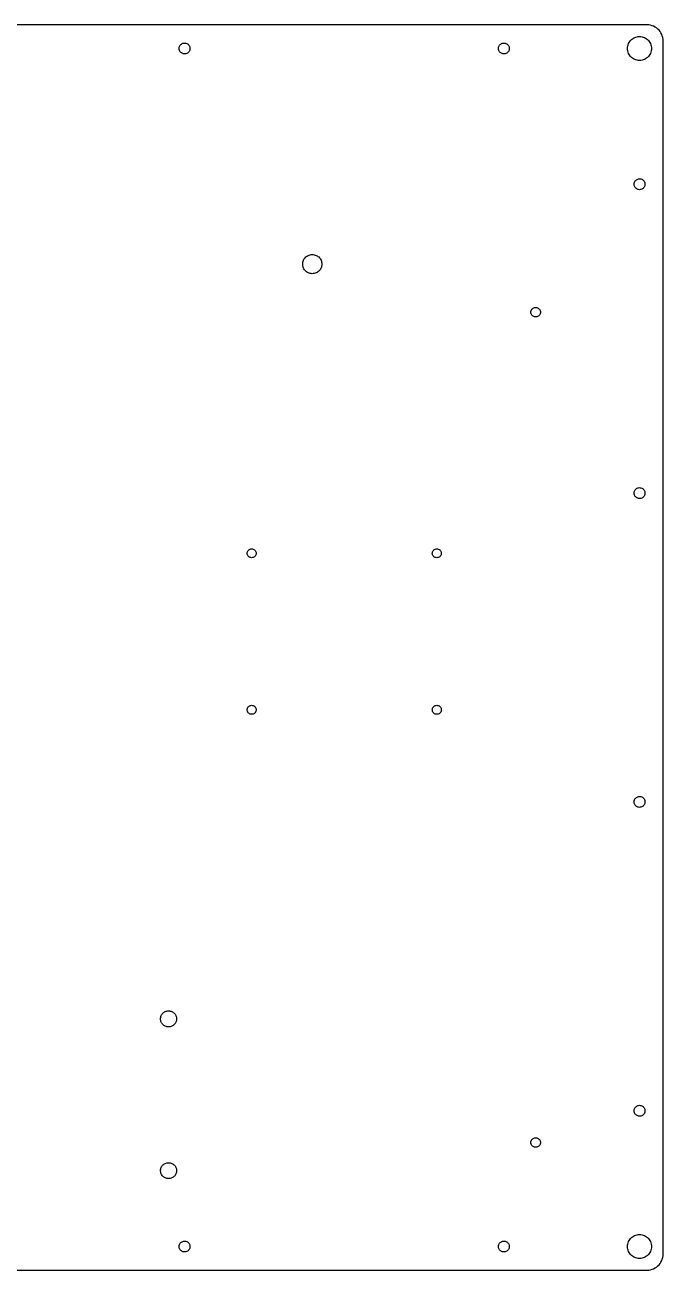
# Model space of a CAD drawing. Header units: metres. Extents: x -200 to 200, y -195 to 195.
# Drawn here: x 0 to 199.9, y -194.9 to 194.9 of the extents above; entities that cross this region are included whole.
import ezdxf

# ---------------------------------------------------------------- set-up
doc = ezdxf.new("R2010")
doc.units = ezdxf.units.M

msp = doc.modelspace()

# ---------------------------------------------------------------- linework, layer by layer
for p, q in [((194.875, 194.875), (-194.875, 194.875)), ((195.398, 194.848), (194.875, 194.875)), ((190.975, 190.926), (191.341, 191.066)), ((191.341, 191.066), (191.72, 191.168)), ((191.72, 191.168), (192.108, 191.229)), ((192.108, 191.229), (192.5, 191.25)), ((192.5, 191.25), (192.892, 191.229)), ((192.892, 191.229), (193.28, 191.168)), ((193.28, 191.168), (193.659, 191.066)), ((193.659, 191.066), (194.025, 190.926)), ((195.915, 194.766), (195.398, 194.848)), ((196.42, 194.63), (195.915, 194.766)), ((196.909, 194.443), (196.42, 194.63)), ((197.375, 194.205), (196.909, 194.443)), ((197.814, 193.92), (197.375, 194.205)), ((198.221, 193.591), (197.814, 193.92)), ((198.591, 193.221), (198.221, 193.591)), ((198.92, 192.814), (198.591, 193.221)), ((199.205, 192.375), (198.92, 192.814)), ((199.443, 191.909), (199.205, 192.375)), ((199.63, 191.42), (199.443, 191.909)), ((199.766, 190.915), (199.63, 191.42)), ((48.3045, 187.624), (48.3407, 187.87)), ((48.3045, 187.376), (48.3045, 187.624)), ((48.3407, 187.13), (48.3045, 187.376)), ((48.3407, 187.87), (48.4122, 188.107)), ((48.4122, 186.893), (48.3407, 187.13)), ((48.4122, 188.107), (48.5175, 188.332)), ((48.5175, 188.332), (48.6544, 188.539)), ((48.6544, 188.539), (48.8201, 188.724)), ((48.8201, 188.724), (49.0108, 188.883)), ((49.0108, 188.883), (49.2227, 189.012)), ((49.2227, 189.012), (49.4511, 189.109)), ((49.4511, 189.109), (49.6912, 189.172)), ((49.6912, 189.172), (49.9379, 189.199)), ((49.9379, 189.199), (50.1859, 189.19)), ((50.1859, 189.19), (50.43, 189.145)), ((50.43, 189.145), (50.6649, 189.065)), ((50.6649, 189.065), (50.8856, 188.951)), ((50.8856, 188.951), (51.0874, 188.807)), ((51.0874, 188.807), (51.2661, 188.634)), ((51.2661, 188.634), (51.4178, 188.438)), ((51.4178, 188.438), (51.5393, 188.222)), ((51.5393, 188.222), (51.6279, 187.99)), ((51.6279, 187.99), (51.6819, 187.748)), ((51.6819, 187.252), (51.6279, 187.01)), ((51.6819, 187.748), (51.7, 187.5)), ((51.7, 187.5), (51.6819, 187.252)), ((148.305, 187.624), (148.341, 187.87)), ((148.305, 187.376), (148.305, 187.624)), ((148.341, 187.13), (148.305, 187.376)), ((148.341, 187.87), (148.412, 188.107)), ((148.412, 186.893), (148.341, 187.13)), ((148.412, 188.107), (148.518, 188.332)), ((148.518, 188.332), (148.654, 188.539)), ((148.654, 188.539), (148.82, 188.724)), ((148.82, 188.724), (149.011, 188.883)), ((149.011, 188.883), (149.223, 189.012)), ((149.223, 189.012), (149.451, 189.109)), ((149.451, 189.109), (149.691, 189.172)), ((149.691, 189.172), (149.938, 189.199)), ((149.938, 189.199), (150.186, 189.19)), ((150.186, 189.19), (150.43, 189.145)), ((150.43, 189.145), (150.665, 189.065)), ((150.665, 189.065), (150.886, 188.951)), ((150.886, 188.951), (151.087, 188.807)), ((151.087, 188.807), (151.266, 188.634)), ((151.266, 188.634), (151.418, 188.438)), ((151.418, 188.438), (151.539, 188.222)), ((151.539, 188.222), (151.628, 187.99)), ((151.628, 187.99), (151.682, 187.748)), ((151.682, 187.252), (151.628, 187.01)), ((151.682, 187.748), (151.7, 187.5)), ((151.7, 187.5), (151.682, 187.252)), ((188.75, 187.5), (188.771, 187.892)), ((188.771, 187.108), (188.75, 187.5)), ((188.771, 187.892), (188.832, 188.28)), ((188.832, 186.72), (188.771, 187.108)), ((188.832, 188.28), (188.934, 188.659)), ((188.934, 188.659), (189.074, 189.025)), ((189.074, 189.025), (189.252, 189.375)), ((189.252, 189.375), (189.466, 189.704)), ((189.466, 189.704), (189.713, 190.009)), ((189.713, 190.009), (189.991, 190.287)), ((189.991, 190.287), (190.296, 190.534)), ((190.296, 190.534), (190.625, 190.748)), ((190.625, 190.748), (190.975, 190.926)), ((194.025, 190.926), (194.375, 190.748)), ((194.375, 190.748), (194.704, 190.534)), ((194.704, 190.534), (195.009, 190.287)), ((195.009, 190.287), (195.287, 190.009)), ((195.287, 190.009), (195.534, 189.704)), ((195.534, 189.704), (195.748, 189.375)), ((195.748, 189.375), (195.926, 189.025)), ((195.926, 189.025), (196.066, 188.659)), ((196.066, 188.659), (196.168, 188.28)), ((196.168, 188.28), (196.229, 187.892)), ((196.229, 187.108), (196.168, 186.72)), ((196.229, 187.892), (196.25, 187.5)), ((196.25, 187.5), (196.229, 187.108)), ((199.848, 190.398), (199.766, 190.915)), ((199.875, 189.875), (199.848, 190.398)), ((199.875, -189.875), (199.875, 189.875)), ((48.5175, 186.668), (48.4122, 186.893)), ((48.6544, 186.461), (48.5175, 186.668)), ((48.8201, 186.276), (48.6544, 186.461)), ((49.0108, 186.117), (48.8201, 186.276)), ((49.2227, 185.988), (49.0108, 186.117)), ((49.4511, 185.891), (49.2227, 185.988)), ((49.6912, 185.828), (49.4511, 185.891)), ((49.9379, 185.801), (49.6912, 185.828)), ((50.1859, 185.81), (49.9379, 185.801)), ((50.43, 185.855), (50.1859, 185.81)), ((50.6649, 185.935), (50.43, 185.855)), ((50.8856, 186.049), (50.6649, 185.935)), ((51.0874, 186.193), (50.8856, 186.049)), ((51.2661, 186.366), (51.0874, 186.193)), ((51.4178, 186.562), (51.2661, 186.366)), ((51.5393, 186.778), (51.4178, 186.562)), ((51.6279, 187.01), (51.5393, 186.778)), ((148.518, 186.668), (148.412, 186.893)), ((148.654, 186.461), (148.518, 186.668)), ((148.82, 186.276), (148.654, 186.461)), ((149.011, 186.117), (148.82, 186.276)), ((149.223, 185.988), (149.011, 186.117)), ((149.451, 185.891), (149.223, 185.988)), ((149.691, 185.828), (149.451, 185.891)), ((149.938, 185.801), (149.691, 185.828)), ((150.186, 185.81), (149.938, 185.801)), ((150.43, 185.855), (150.186, 185.81)), ((150.665, 185.935), (150.43, 185.855)), ((150.886, 186.049), (150.665, 185.935)), ((151.087, 186.193), (150.886, 186.049)), ((151.266, 186.366), (151.087, 186.193)), ((151.418, 186.562), (151.266, 186.366)), ((151.539, 186.778), (151.418, 186.562)), ((151.628, 187.01), (151.539, 186.778)), ((188.934, 186.341), (188.832, 186.72)), ((189.074, 185.975), (188.934, 186.341)), ((189.252, 185.625), (189.074, 185.975)), ((189.466, 185.296), (189.252, 185.625)), ((189.713, 184.991), (189.466, 185.296)), ((189.991, 184.713), (189.713, 184.991)), ((190.296, 184.466), (189.991, 184.713)), ((190.625, 184.252), (190.296, 184.466)), ((190.975, 184.074), (190.625, 184.252)), ((191.341, 183.934), (190.975, 184.074)), ((191.72, 183.832), (191.341, 183.934)), ((192.108, 183.771), (191.72, 183.832)), ((192.5, 183.75), (192.108, 183.771)), ((192.892, 183.771), (192.5, 183.75)), ((193.28, 183.832), (192.892, 183.771)), ((193.659, 183.934), (193.28, 183.832)), ((194.025, 184.074), (193.659, 183.934)), ((194.375, 184.252), (194.025, 184.074)), ((194.704, 184.466), (194.375, 184.252)), ((195.009, 184.713), (194.704, 184.466)), ((195.287, 184.991), (195.009, 184.713)), ((195.534, 185.296), (195.287, 184.991)), ((195.748, 185.625), (195.534, 185.296)), ((195.926, 185.975), (195.748, 185.625)), ((196.066, 186.341), (195.926, 185.975)), ((196.168, 186.72), (196.066, 186.341)), ((190.805, 145.124), (190.841, 145.37)), ((190.805, 144.876), (190.805, 145.124)), ((190.841, 144.63), (190.805, 144.876)), ((190.841, 145.37), (190.912, 145.607)), ((190.912, 144.393), (190.841, 144.63)), ((190.912, 145.607), (191.018, 145.832)), ((191.018, 144.168), (190.912, 144.393)), ((191.018, 145.832), (191.154, 146.039)), ((191.154, 146.039), (191.32, 146.224)), ((191.32, 146.224), (191.511, 146.383)), ((191.511, 146.383), (191.723, 146.512)), ((191.723, 146.512), (191.951, 146.609)), ((191.951, 146.609), (192.191, 146.672)), ((192.191, 146.672), (192.438, 146.699)), ((192.438, 146.699), (192.686, 146.69)), ((192.686, 146.69), (192.93, 146.645)), ((192.93, 146.645), (193.165, 146.565)), ((193.165, 146.565), (193.386, 146.451)), ((193.386, 146.451), (193.587, 146.307)), ((193.587, 146.307), (193.766, 146.134)), ((193.766, 146.134), (193.918, 145.938)), ((193.918, 145.938), (194.039, 145.722)), ((194.039, 144.278), (193.918, 144.062)), ((194.039, 145.722), (194.128, 145.49)), ((194.128, 144.51), (194.039, 144.278)), ((194.128, 145.49), (194.182, 145.248)), ((194.182, 144.752), (194.128, 144.51)), ((194.182, 145.248), (194.2, 145)), ((194.2, 145), (194.182, 144.752)), ((191.154, 143.961), (191.018, 144.168)), ((191.32, 143.776), (191.154, 143.961)), ((191.511, 143.617), (191.32, 143.776)), ((191.723, 143.488), (191.511, 143.617)), ((191.951, 143.391), (191.723, 143.488)), ((192.191, 143.328), (191.951, 143.391)), ((192.438, 143.301), (192.191, 143.328)), ((192.686, 143.31), (192.438, 143.301)), ((192.93, 143.355), (192.686, 143.31)), ((193.165, 143.435), (192.93, 143.355)), ((193.386, 143.549), (193.165, 143.435)), ((193.587, 143.693), (193.386, 143.549)), ((193.766, 143.866), (193.587, 143.693)), ((193.918, 144.062), (193.766, 143.866)), ((87.0656, 120.624), (87.1468, 120.927)), ((87.1468, 120.927), (87.2594, 121.22)), ((87.2594, 121.22), (87.4019, 121.5)), ((87.4019, 121.5), (87.573, 121.763)), ((87.573, 121.763), (87.7706, 122.007)), ((87.7706, 122.007), (87.9926, 122.229)), ((87.9926, 122.229), (88.2366, 122.427)), ((88.2366, 122.427), (88.5, 122.598)), ((88.5, 122.598), (88.7798, 122.741)), ((88.7798, 122.741), (89.073, 122.853)), ((89.073, 122.853), (89.3763, 122.934)), ((89.3763, 122.934), (89.6864, 122.984)), ((89.6864, 122.984), (90, 123)), ((90, 123), (90.3136, 122.984)), ((90.3136, 122.984), (90.6237, 122.934)), ((90.6237, 122.934), (90.927, 122.853)), ((90.927, 122.853), (91.2202, 122.741)), ((91.2202, 122.741), (91.5, 122.598)), ((91.5, 122.598), (91.7634, 122.427)), ((91.7634, 122.427), (92.0074, 122.229)), ((92.0074, 122.229), (92.2294, 122.007)), ((92.2294, 122.007), (92.427, 121.763)), ((92.427, 121.763), (92.5981, 121.5)), ((92.5981, 121.5), (92.7406, 121.22)), ((92.7406, 121.22), (92.8532, 120.927)), ((92.8532, 120.927), (92.9344, 120.624)), ((87, 120), (87.0164, 120.314)), ((87.0164, 119.686), (87, 120)), ((87.0164, 120.314), (87.0656, 120.624)), ((87.0656, 119.376), (87.0164, 119.686)), ((87.1468, 119.073), (87.0656, 119.376)), ((87.2594, 118.78), (87.1468, 119.073)), ((87.4019, 118.5), (87.2594, 118.78)), ((87.573, 118.237), (87.4019, 118.5)), ((87.7706, 117.993), (87.573, 118.237)), ((87.9926, 117.771), (87.7706, 117.993)), ((88.2366, 117.573), (87.9926, 117.771)), ((88.5, 117.402), (88.2366, 117.573)), ((88.7798, 117.259), (88.5, 117.402)), ((89.073, 117.147), (88.7798, 117.259)), ((89.3763, 117.066), (89.073, 117.147)), ((89.6864, 117.016), (89.3763, 117.066)), ((90, 117), (89.6864, 117.016)), ((90.3136, 117.016), (90, 117)), ((90.6237, 117.066), (90.3136, 117.016)), ((90.927, 117.147), (90.6237, 117.066)), ((91.2202, 117.259), (90.927, 117.147)), ((91.5, 117.402), (91.2202, 117.259)), ((91.7634, 117.573), (91.5, 117.402)), ((92.0074, 117.771), (91.7634, 117.573)), ((92.2294, 117.993), (92.0074, 117.771)), ((92.427, 118.237), (92.2294, 117.993)), ((92.5981, 118.5), (92.427, 118.237)), ((92.7406, 118.78), (92.5981, 118.5)), ((92.8532, 119.073), (92.7406, 118.78)), ((92.9344, 119.376), (92.8532, 119.073)), ((92.9344, 120.624), (92.9836, 120.314)), ((92.9836, 119.686), (92.9344, 119.376)), ((92.9836, 120.314), (93, 120)), ((93, 120), (92.9836, 119.686)), ((158.47, 105.197), (158.531, 105.437)), ((158.531, 105.437), (158.631, 105.664)), ((158.631, 105.664), (158.766, 105.871)), ((158.766, 105.871), (158.934, 106.054)), ((158.934, 106.054), (159.13, 106.206)), ((159.13, 106.206), (159.347, 106.324)), ((159.347, 106.324), (159.582, 106.404)), ((159.582, 106.404), (159.826, 106.445)), ((159.826, 106.445), (160.074, 106.445)), ((160.074, 106.445), (160.318, 106.404)), ((160.318, 106.404), (160.553, 106.324)), ((160.553, 106.324), (160.77, 106.206)), ((160.77, 106.206), (160.966, 106.054)), ((160.966, 106.054), (161.134, 105.871)), ((161.134, 105.871), (161.269, 105.664)), ((161.269, 105.664), (161.369, 105.437)), ((161.369, 105.437), (161.43, 105.197)), ((158.45, 104.95), (158.47, 105.197)), ((158.47, 104.703), (158.45, 104.95)), ((158.531, 104.463), (158.47, 104.703)), ((158.631, 104.236), (158.531, 104.463)), ((158.766, 104.029), (158.631, 104.236)), ((158.934, 103.846), (158.766, 104.029)), ((159.13, 103.694), (158.934, 103.846)), ((159.347, 103.576), (159.13, 103.694)), ((159.582, 103.496), (159.347, 103.576)), ((159.826, 103.455), (159.582, 103.496)), ((160.074, 103.455), (159.826, 103.455)), ((160.318, 103.496), (160.074, 103.455)), ((160.553, 103.576), (160.318, 103.496)), ((160.77, 103.694), (160.553, 103.576)), ((160.966, 103.846), (160.77, 103.694)), ((161.134, 104.029), (160.966, 103.846)), ((161.269, 104.236), (161.134, 104.029)), ((161.369, 104.463), (161.269, 104.236)), ((161.43, 104.703), (161.369, 104.463)), ((161.43, 105.197), (161.45, 104.95)), ((161.45, 104.95), (161.43, 104.703)), ((190.805, 48.4574), (190.841, 48.703)), ((190.805, 48.2092), (190.805, 48.4574)), ((190.841, 47.9637), (190.805, 48.2092)), ((190.841, 48.703), (190.912, 48.9406)), ((190.912, 47.726), (190.841, 47.9637)), ((190.912, 48.9406), (191.018, 49.1653)), ((191.018, 47.5013), (190.912, 47.726)), ((191.018, 49.1653), (191.154, 49.3723)), ((191.154, 47.2943), (191.018, 47.5013)), ((191.154, 49.3723), (191.32, 49.5572)), ((191.32, 47.1095), (191.154, 47.2943)), ((191.32, 49.5572), (191.511, 49.7159)), ((191.511, 46.9507), (191.32, 47.1095)), ((191.511, 49.7159), (191.723, 49.8452)), ((191.723, 46.8214), (191.511, 46.9507)), ((191.723, 49.8452), (191.951, 49.9423)), ((191.951, 46.7244), (191.723, 46.8214)), ((191.951, 49.9423), (192.191, 50.0051)), ((192.191, 50.0051), (192.438, 50.0322)), ((192.438, 50.0322), (192.686, 50.0231)), ((192.686, 50.0231), (192.93, 49.978)), ((192.93, 49.978), (193.165, 49.8979)), ((193.165, 49.8979), (193.386, 49.7844)), ((193.386, 46.8822), (193.165, 46.7687)), ((193.386, 49.7844), (193.587, 49.64)), ((193.587, 47.0266), (193.386, 46.8822)), ((193.587, 49.64), (193.766, 49.4678)), ((193.766, 47.1989), (193.587, 47.0266)), ((193.766, 49.4678), (193.918, 49.2713)), ((193.918, 47.3953), (193.766, 47.1989)), ((193.918, 49.2713), (194.039, 49.0549)), ((194.039, 47.6118), (193.918, 47.3953)), ((194.039, 49.0549), (194.128, 48.8231)), ((194.128, 47.8436), (194.039, 47.6118)), ((194.128, 48.8231), (194.182, 48.5809)), ((194.182, 48.0858), (194.128, 47.8436)), ((194.182, 48.5809), (194.2, 48.3333)), ((194.2, 48.3333), (194.182, 48.0858)), ((192.191, 46.6616), (191.951, 46.7244)), ((192.438, 46.6345), (192.191, 46.6616)), ((192.686, 46.6435), (192.438, 46.6345)), ((192.93, 46.6886), (192.686, 46.6435)), ((193.165, 46.7687), (192.93, 46.6886)), ((69.6, 29.5), (69.6213, 29.7431)), ((69.6213, 29.2569), (69.6, 29.5)), ((69.6213, 29.7431), (69.6844, 29.9788)), ((69.6844, 29.0212), (69.6213, 29.2569)), ((69.6844, 29.9788), (69.7876, 30.2)), ((69.7876, 28.8), (69.6844, 29.0212)), ((69.7876, 30.2), (69.9275, 30.3999)), ((69.9275, 28.6001), (69.7876, 28.8)), ((69.9275, 30.3999), (70.1001, 30.5724)), ((70.1001, 28.4275), (69.9275, 28.6001)), ((70.1001, 30.5724), (70.3, 30.7124)), ((70.3, 28.2876), (70.1001, 28.4275)), ((70.3, 30.7124), (70.5212, 30.8156)), ((70.5212, 28.1844), (70.3, 28.2876)), ((70.5212, 30.8156), (70.7569, 30.8787)), ((70.7569, 28.1213), (70.5212, 28.1844)), ((70.7569, 30.8787), (71, 30.9)), ((71, 28.1), (70.7569, 28.1213)), ((71, 30.9), (71.2431, 30.8787)), ((71.2431, 28.1213), (71, 28.1)), ((71.2431, 30.8787), (71.4788, 30.8156)), ((71.4788, 28.1844), (71.2431, 28.1213)), ((71.4788, 30.8156), (71.7, 30.7124)), ((71.7, 28.2876), (71.4788, 28.1844)), ((71.7, 30.7124), (71.8999, 30.5724)), ((71.8999, 28.4275), (71.7, 28.2876)), ((71.8999, 30.5724), (72.0725, 30.3999)), ((72.0725, 28.6001), (71.8999, 28.4275)), ((72.0725, 30.3999), (72.2124, 30.2)), ((72.2124, 28.8), (72.0725, 28.6001)), ((72.2124, 30.2), (72.3156, 29.9788)), ((72.3156, 29.0212), (72.2124, 28.8)), ((72.3156, 29.9788), (72.3787, 29.7431)), ((72.3787, 29.2569), (72.3156, 29.0212)), ((72.3787, 29.7431), (72.4, 29.5)), ((72.4, 29.5), (72.3787, 29.2569)), ((127.6, 29.5), (127.621, 29.7431)), ((127.621, 29.2569), (127.6, 29.5)), ((127.621, 29.7431), (127.684, 29.9788)), ((127.684, 29.0212), (127.621, 29.2569)), ((127.684, 29.9788), (127.788, 30.2)), ((127.788, 28.8), (127.684, 29.0212)), ((127.788, 30.2), (127.928, 30.3999)), ((127.928, 28.6001), (127.788, 28.8)), ((127.928, 30.3999), (128.1, 30.5724)), ((128.1, 28.4275), (127.928, 28.6001)), ((128.1, 30.5724), (128.3, 30.7124)), ((128.3, 28.2876), (128.1, 28.4275)), ((128.3, 30.7124), (128.521, 30.8156)), ((128.521, 28.1844), (128.3, 28.2876)), ((128.521, 30.8156), (128.757, 30.8787)), ((128.757, 28.1213), (128.521, 28.1844)), ((128.757, 30.8787), (129, 30.9)), ((129, 28.1), (128.757, 28.1213)), ((129, 30.9), (129.243, 30.8787)), ((129.243, 28.1213), (129, 28.1)), ((129.243, 30.8787), (129.479, 30.8156)), ((129.479, 28.1844), (129.243, 28.1213)), ((129.479, 30.8156), (129.7, 30.7124)), ((129.7, 28.2876), (129.479, 28.1844)), ((129.7, 30.7124), (129.9, 30.5724)), ((129.9, 28.4275), (129.7, 28.2876)), ((129.9, 30.5724), (130.072, 30.3999)), ((130.072, 28.6001), (129.9, 28.4275)), ((130.072, 30.3999), (130.212, 30.2)), ((130.212, 28.8), (130.072, 28.6001)), ((130.212, 30.2), (130.316, 29.9788)), ((130.316, 29.0212), (130.212, 28.8)), ((130.316, 29.9788), (130.379, 29.7431)), ((130.379, 29.2569), (130.316, 29.0212)), ((130.379, 29.7431), (130.4, 29.5)), ((130.4, 29.5), (130.379, 29.2569)), ((69.6, -19.5), (69.6213, -19.2569)), ((69.6213, -19.2569), (69.6844, -19.0212)), ((69.6844, -19.0212), (69.7876, -18.8)), ((69.7876, -18.8), (69.9275, -18.6001)), ((69.9275, -18.6001), (70.1001, -18.4275)), ((70.1001, -18.4275), (70.3, -18.2876)), ((70.3, -18.2876), (70.5212, -18.1844)), ((70.5212, -18.1844), (70.7569, -18.1213)), ((70.7569, -18.1213), (71, -18.1)), ((71, -18.1), (71.2431, -18.1213)), ((71.2431, -18.1213), (71.4788, -18.1844)), ((71.4788, -18.1844), (71.7, -18.2876)), ((71.7, -18.2876), (71.8999, -18.4275)), ((71.8999, -18.4275), (72.0725, -18.6001)), ((72.0725, -18.6001), (72.2124, -18.8)), ((72.2124, -18.8), (72.3156, -19.0212)), ((72.3156, -19.0212), (72.3787, -19.2569)), ((72.3787, -19.2569), (72.4, -19.5)), ((127.6, -19.5), (127.621, -19.2569)), ((127.621, -19.2569), (127.684, -19.0212)), ((127.684, -19.0212), (127.788, -18.8)), ((127.788, -18.8), (127.928, -18.6001)), ((127.928, -18.6001), (128.1, -18.4275)), ((128.1, -18.4275), (128.3, -18.2876)), ((128.3, -18.2876), (128.521, -18.1844)), ((128.521, -18.1844), (128.757, -18.1213)), ((128.757, -18.1213), (129, -18.1)), ((129, -18.1), (129.243, -18.1213)), ((129.243, -18.1213), (129.479, -18.1844)), ((129.479, -18.1844), (129.7, -18.2876)), ((129.7, -18.2876), (129.9, -18.4275)), ((129.9, -18.4275), (130.072, -18.6001)), ((130.072, -18.6001), (130.212, -18.8)), ((130.212, -18.8), (130.316, -19.0212)), ((130.316, -19.0212), (130.379, -19.2569)), ((130.379, -19.2569), (130.4, -19.5)), ((69.6213, -19.7431), (69.6, -19.5)), ((69.6844, -19.9788), (69.6213, -19.7431)), ((69.7876, -20.2), (69.6844, -19.9788)), ((69.9275, -20.3999), (69.7876, -20.2)), ((70.1001, -20.5724), (69.9275, -20.3999)), ((70.3, -20.7124), (70.1001, -20.5724)), ((70.5212, -20.8156), (70.3, -20.7124)), ((70.7569, -20.8787), (70.5212, -20.8156)), ((71, -20.9), (70.7569, -20.8787)), ((71.2431, -20.8787), (71, -20.9)), ((71.4788, -20.8156), (71.2431, -20.8787)), ((71.7, -20.7124), (71.4788, -20.8156)), ((71.8999, -20.5724), (71.7, -20.7124)), ((72.0725, -20.3999), (71.8999, -20.5724)), ((72.2124, -20.2), (72.0725, -20.3999)), ((72.3156, -19.9788), (72.2124, -20.2)), ((72.3787, -19.7431), (72.3156, -19.9788)), ((72.4, -19.5), (72.3787, -19.7431)), ((127.621, -19.7431), (127.6, -19.5)), ((127.684, -19.9788), (127.621, -19.7431)), ((127.788, -20.2), (127.684, -19.9788)), ((127.928, -20.3999), (127.788, -20.2)), ((128.1, -20.5724), (127.928, -20.3999)), ((128.3, -20.7124), (128.1, -20.5724)), ((128.521, -20.8156), (128.3, -20.7124)), ((128.757, -20.8787), (128.521, -20.8156)), ((129, -20.9), (128.757, -20.8787)), ((129.243, -20.8787), (129, -20.9)), ((129.479, -20.8156), (129.243, -20.8787)), ((129.7, -20.7124), (129.479, -20.8156)), ((129.9, -20.5724), (129.7, -20.7124)), ((130.072, -20.3999), (129.9, -20.5724)), ((130.212, -20.2), (130.072, -20.3999)), ((130.316, -19.9788), (130.212, -20.2)), ((130.379, -19.7431), (130.316, -19.9788)), ((130.4, -19.5), (130.379, -19.7431)), ((191.723, -46.8214), (191.951, -46.7244)), ((191.951, -46.7244), (192.191, -46.6616)), ((192.191, -46.6616), (192.438, -46.6345)), ((192.438, -46.6345), (192.686, -46.6435)), ((192.686, -46.6435), (192.93, -46.6886)), ((192.93, -46.6886), (193.165, -46.7687)), ((193.165, -46.7687), (193.386, -46.8822)), ((190.805, -48.2092), (190.841, -47.9637)), ((190.805, -48.4574), (190.805, -48.2092)), ((190.841, -48.703), (190.805, -48.4574)), ((190.841, -47.9637), (190.912, -47.726)), ((190.912, -48.9406), (190.841, -48.703)), ((190.912, -47.726), (191.018, -47.5013)), ((191.018, -49.1653), (190.912, -48.9406)), ((191.018, -47.5013), (191.154, -47.2943)), ((191.154, -49.3723), (191.018, -49.1653)), ((191.154, -47.2943), (191.32, -47.1095)), ((191.32, -49.5572), (191.154, -49.3723)), ((191.32, -47.1095), (191.511, -46.9507)), ((191.511, -49.7159), (191.32, -49.5572)), ((191.511, -46.9507), (191.723, -46.8214)), ((191.723, -49.8452), (191.511, -49.7159)), ((191.951, -49.9423), (191.723, -49.8452)), ((192.191, -50.0051), (191.951, -49.9423)), ((192.438, -50.0322), (192.191, -50.0051)), ((192.686, -50.0231), (192.438, -50.0322)), ((192.93, -49.978), (192.686, -50.0231)), ((193.165, -49.8979), (192.93, -49.978)), ((193.386, -49.7844), (193.165, -49.8979)), ((193.386, -46.8822), (193.587, -47.0266)), ((193.587, -49.64), (193.386, -49.7844)), ((193.587, -47.0266), (193.766, -47.1989)), ((193.766, -49.4678), (193.587, -49.64)), ((193.766, -47.1989), (193.918, -47.3953)), ((193.918, -49.2713), (193.766, -49.4678)), ((193.918, -47.3953), (194.039, -47.6118)), ((194.039, -49.0549), (193.918, -49.2713)), ((194.039, -47.6118), (194.128, -47.8436)), ((194.128, -48.8231), (194.039, -49.0549)), ((194.128, -47.8436), (194.182, -48.0858)), ((194.182, -48.5809), (194.128, -48.8231)), ((194.182, -48.0858), (194.2, -48.3333)), ((194.2, -48.3333), (194.182, -48.5809)), ((42.5, -116.25), (42.5137, -115.989)), ((42.5137, -116.511), (42.5, -116.25)), ((42.5137, -115.989), (42.5546, -115.73)), ((42.5546, -116.77), (42.5137, -116.511)), ((42.5546, -115.73), (42.6224, -115.477)), ((42.6224, -117.023), (42.5546, -116.77)), ((42.6224, -115.477), (42.7161, -115.233)), ((42.7161, -115.233), (42.8349, -115)), ((42.8349, -115), (42.9774, -114.781)), ((42.9774, -114.781), (43.1421, -114.577)), ((43.1421, -114.577), (43.3272, -114.392)), ((43.3272, -114.392), (43.5305, -114.227)), ((43.5305, -114.227), (43.75, -114.085)), ((43.75, -114.085), (43.9832, -113.966)), ((43.9832, -113.966), (44.2274, -113.872)), ((44.2274, -113.872), (44.4802, -113.805)), ((44.4802, -113.805), (44.7387, -113.764)), ((44.7387, -113.764), (45, -113.75)), ((45, -113.75), (45.2613, -113.764)), ((45.2613, -113.764), (45.5198, -113.805)), ((45.5198, -113.805), (45.7725, -113.872)), ((45.7725, -113.872), (46.0168, -113.966)), ((46.0168, -113.966), (46.25, -114.085)), ((46.25, -114.085), (46.4695, -114.227)), ((46.4695, -114.227), (46.6728, -114.392)), ((46.6728, -114.392), (46.8578, -114.577)), ((46.8578, -114.577), (47.0225, -114.781)), ((47.0225, -114.781), (47.1651, -115)), ((47.1651, -115), (47.2839, -115.233)), ((47.2839, -115.233), (47.3776, -115.477)), ((47.3776, -115.477), (47.4454, -115.73)), ((47.4454, -116.77), (47.3776, -117.023)), ((47.4454, -115.73), (47.4863, -115.989)), ((47.4863, -116.511), (47.4454, -116.77)), ((47.4863, -115.989), (47.5, -116.25)), ((47.5, -116.25), (47.4863, -116.511)), ((42.7161, -117.267), (42.6224, -117.023)), ((42.8349, -117.5), (42.7161, -117.267)), ((42.9774, -117.719), (42.8349, -117.5)), ((43.1421, -117.923), (42.9774, -117.719)), ((43.3272, -118.108), (43.1421, -117.923)), ((43.5305, -118.273), (43.3272, -118.108)), ((43.75, -118.415), (43.5305, -118.273)), ((43.9832, -118.534), (43.75, -118.415)), ((44.2274, -118.628), (43.9832, -118.534)), ((44.4802, -118.695), (44.2274, -118.628)), ((44.7387, -118.736), (44.4802, -118.695)), ((45, -118.75), (44.7387, -118.736)), ((45.2613, -118.736), (45, -118.75)), ((45.5198, -118.695), (45.2613, -118.736)), ((45.7725, -118.628), (45.5198, -118.695)), ((46.0168, -118.534), (45.7725, -118.628)), ((46.25, -118.415), (46.0168, -118.534)), ((46.4695, -118.273), (46.25, -118.415)), ((46.6728, -118.108), (46.4695, -118.273)), ((46.8578, -117.923), (46.6728, -118.108)), ((47.0225, -117.719), (46.8578, -117.923)), ((47.1651, -117.5), (47.0225, -117.719)), ((47.2839, -117.267), (47.1651, -117.5)), ((47.3776, -117.023), (47.2839, -117.267)), ((190.912, -144.393), (191.018, -144.168)), ((191.018, -144.168), (191.154, -143.961)), ((191.154, -143.961), (191.32, -143.776)), ((191.32, -143.776), (191.511, -143.617)), ((191.511, -143.617), (191.723, -143.488)), ((191.723, -143.488), (191.951, -143.391)), ((191.951, -143.391), (192.191, -143.328)), ((192.191, -143.328), (192.438, -143.301)), ((192.438, -143.301), (192.686, -143.31)), ((192.686, -143.31), (192.93, -143.355)), ((192.93, -143.355), (193.165, -143.435)), ((193.165, -143.435), (193.386, -143.549)), ((193.386, -143.549), (193.587, -143.693)), ((193.587, -143.693), (193.766, -143.866)), ((193.766, -143.866), (193.918, -144.062)), ((193.918, -144.062), (194.039, -144.278)), ((190.805, -144.876), (190.841, -144.63)), ((190.805, -145.124), (190.805, -144.876)), ((190.841, -145.37), (190.805, -145.124)), ((190.841, -144.63), (190.912, -144.393)), ((190.912, -145.607), (190.841, -145.37)), ((191.018, -145.832), (190.912, -145.607)), ((191.154, -146.039), (191.018, -145.832)), ((191.32, -146.224), (191.154, -146.039)), ((191.511, -146.383), (191.32, -146.224)), ((191.723, -146.512), (191.511, -146.383)), ((191.951, -146.609), (191.723, -146.512)), ((192.191, -146.672), (191.951, -146.609)), ((192.438, -146.699), (192.191, -146.672)), ((192.686, -146.69), (192.438, -146.699)), ((192.93, -146.645), (192.686, -146.69)), ((193.165, -146.565), (192.93, -146.645)), ((193.386, -146.451), (193.165, -146.565)), ((193.587, -146.307), (193.386, -146.451)), ((193.766, -146.134), (193.587, -146.307)), ((193.918, -145.938), (193.766, -146.134)), ((194.039, -145.722), (193.918, -145.938)), ((194.039, -144.278), (194.128, -144.51)), ((194.128, -145.49), (194.039, -145.722)), ((194.128, -144.51), (194.182, -144.752)), ((194.182, -145.248), (194.128, -145.49)), ((194.182, -144.752), (194.2, -145)), ((194.2, -145), (194.182, -145.248)), ((158.45, -154.95), (158.47, -154.703)), ((158.47, -155.197), (158.45, -154.95)), ((158.47, -154.703), (158.531, -154.463)), ((158.531, -155.437), (158.47, -155.197)), ((158.531, -154.463), (158.631, -154.236)), ((158.631, -155.664), (158.531, -155.437)), ((158.631, -154.236), (158.766, -154.029)), ((158.766, -155.871), (158.631, -155.664)), ((158.766, -154.029), (158.934, -153.846)), ((158.934, -156.054), (158.766, -155.871)), ((158.934, -153.846), (159.13, -153.694)), ((159.13, -153.694), (159.347, -153.576)), ((159.347, -153.576), (159.582, -153.496)), ((159.582, -153.496), (159.826, -153.455)), ((159.826, -153.455), (160.074, -153.455)), ((160.074, -153.455), (160.318, -153.496)), ((160.318, -153.496), (160.553, -153.576)), ((160.553, -153.576), (160.77, -153.694)), ((160.77, -153.694), (160.966, -153.846)), ((160.966, -153.846), (161.134, -154.029)), ((161.134, -155.871), (160.966, -156.054)), ((161.134, -154.029), (161.269, -154.236)), ((161.269, -155.664), (161.134, -155.871)), ((161.269, -154.236), (161.369, -154.463)), ((161.369, -155.437), (161.269, -155.664)), ((161.369, -154.463), (161.43, -154.703)), ((161.43, -155.197), (161.369, -155.437)), ((161.43, -154.703), (161.45, -154.95)), ((161.45, -154.95), (161.43, -155.197)), ((159.13, -156.206), (158.934, -156.054)), ((159.347, -156.324), (159.13, -156.206)), ((159.582, -156.404), (159.347, -156.324)), ((159.826, -156.445), (159.582, -156.404)), ((160.074, -156.445), (159.826, -156.445)), ((160.318, -156.404), (160.074, -156.445)), ((160.553, -156.324), (160.318, -156.404)), ((160.77, -156.206), (160.553, -156.324)), ((160.966, -156.054), (160.77, -156.206)), ((42.5, -163.75), (42.5137, -163.489)), ((42.5137, -163.489), (42.5546, -163.23)), ((42.5546, -163.23), (42.6224, -162.977)), ((42.6224, -162.977), (42.7161, -162.733)), ((42.7161, -162.733), (42.8349, -162.5)), ((42.8349, -162.5), (42.9774, -162.281)), ((42.9774, -162.281), (43.1421, -162.077)), ((43.1421, -162.077), (43.3272, -161.892)), ((43.3272, -161.892), (43.5305, -161.727)), ((43.5305, -161.727), (43.75, -161.585)), ((43.75, -161.585), (43.9832, -161.466)), ((43.9832, -161.466), (44.2274, -161.372)), ((44.2274, -161.372), (44.4802, -161.305)), ((44.4802, -161.305), (44.7387, -161.264)), ((44.7387, -161.264), (45, -161.25)), ((45, -161.25), (45.2613, -161.264)), ((45.2613, -161.264), (45.5198, -161.305)), ((45.5198, -161.305), (45.7725, -161.372)), ((45.7725, -161.372), (46.0168, -161.466)), ((46.0168, -161.466), (46.25, -161.585)), ((46.25, -161.585), (46.4695, -161.727)), ((46.4695, -161.727), (46.6728, -161.892)), ((46.6728, -161.892), (46.8578, -162.077)), ((46.8578, -162.077), (47.0225, -162.281)), ((47.0225, -162.281), (47.1651, -162.5)), ((47.1651, -162.5), (47.2839, -162.733)), ((47.2839, -162.733), (47.3776, -162.977)), ((47.3776, -162.977), (47.4454, -163.23)), ((47.4454, -163.23), (47.4863, -163.489)), ((47.4863, -163.489), (47.5, -163.75)), ((42.5137, -164.011), (42.5, -163.75)), ((42.5546, -164.27), (42.5137, -164.011)), ((42.6224, -164.523), (42.5546, -164.27)), ((42.7161, -164.767), (42.6224, -164.523)), ((42.8349, -165), (42.7161, -164.767)), ((42.9774, -165.219), (42.8349, -165)), ((43.1421, -165.423), (42.9774, -165.219)), ((43.3272, -165.608), (43.1421, -165.423)), ((43.5305, -165.773), (43.3272, -165.608)), ((43.75, -165.915), (43.5305, -165.773)), ((43.9832, -166.034), (43.75, -165.915)), ((44.2274, -166.128), (43.9832, -166.034)), ((44.4802, -166.195), (44.2274, -166.128)), ((44.7387, -166.236), (44.4802, -166.195)), ((45, -166.25), (44.7387, -166.236)), ((45.2613, -166.236), (45, -166.25)), ((45.5198, -166.195), (45.2613, -166.236)), ((45.7725, -166.128), (45.5198, -166.195)), ((46.0168, -166.034), (45.7725, -166.128)), ((46.25, -165.915), (46.0168, -166.034)), ((46.4695, -165.773), (46.25, -165.915)), ((46.6728, -165.608), (46.4695, -165.773)), ((46.8578, -165.423), (46.6728, -165.608)), ((47.0225, -165.219), (46.8578, -165.423)), ((47.1651, -165), (47.0225, -165.219)), ((47.2839, -164.767), (47.1651, -165)), ((47.3776, -164.523), (47.2839, -164.767)), ((47.4454, -164.27), (47.3776, -164.523)), ((47.4863, -164.011), (47.4454, -164.27)), ((47.5, -163.75), (47.4863, -164.011)), ((48.3407, -187.13), (48.4122, -186.893)), ((48.4122, -186.893), (48.5175, -186.668)), ((48.5175, -186.668), (48.6544, -186.461)), ((48.6544, -186.461), (48.8201, -186.276)), ((48.8201, -186.276), (49.0108, -186.117)), ((49.0108, -186.117), (49.2227, -185.988)), ((49.2227, -185.988), (49.4511, -185.891)), ((49.4511, -185.891), (49.6912, -185.828)), ((49.6912, -185.828), (49.9379, -185.801)), ((49.9379, -185.801), (50.1859, -185.81)), ((50.1859, -185.81), (50.43, -185.855)), ((50.43, -185.855), (50.6649, -185.935)), ((50.6649, -185.935), (50.8856, -186.049)), ((50.8856, -186.049), (51.0874, -186.193)), ((51.0874, -186.193), (51.2661, -186.366)), ((51.2661, -186.366), (51.4178, -186.562)), ((51.4178, -186.562), (51.5393, -186.778)), ((51.5393, -186.778), (51.6279, -187.01)), ((51.6279, -187.01), (51.6819, -187.252)), ((148.341, -187.13), (148.412, -186.893)), ((148.412, -186.893), (148.518, -186.668)), ((148.518, -186.668), (148.654, -186.461)), ((148.654, -186.461), (148.82, -186.276)), ((148.82, -186.276), (149.011, -186.117)), ((149.011, -186.117), (149.223, -185.988)), ((149.223, -185.988), (149.451, -185.891)), ((149.451, -185.891), (149.691, -185.828)), ((149.691, -185.828), (149.938, -185.801)), ((149.938, -185.801), (150.186, -185.81)), ((150.186, -185.81), (150.43, -185.855)), ((150.43, -185.855), (150.665, -185.935)), ((150.665, -185.935), (150.886, -186.049)), ((150.886, -186.049), (151.087, -186.193)), ((151.087, -186.193), (151.266, -186.366)), ((151.266, -186.366), (151.418, -186.562)), ((151.418, -186.562), (151.539, -186.778)), ((151.539, -186.778), (151.628, -187.01)), ((151.628, -187.01), (151.682, -187.252)), ((188.771, -187.108), (188.832, -186.72)), ((188.832, -186.72), (188.934, -186.341)), ((188.934, -186.341), (189.074, -185.975)), ((189.074, -185.975), (189.252, -185.625)), ((189.252, -185.625), (189.466, -185.296)), ((189.466, -185.296), (189.713, -184.991)), ((189.713, -184.991), (189.991, -184.713)), ((189.991, -184.713), (190.296, -184.466)), ((190.296, -184.466), (190.625, -184.252)), ((190.625, -184.252), (190.975, -184.074)), ((190.975, -184.074), (191.341, -183.934)), ((191.341, -183.934), (191.72, -183.832)), ((191.72, -183.832), (192.108, -183.771)), ((192.108, -183.771), (192.5, -183.75)), ((192.5, -183.75), (192.892, -183.771)), ((192.892, -183.771), (193.28, -183.832)), ((193.28, -183.832), (193.659, -183.934)), ((193.659, -183.934), (194.025, -184.074)), ((194.025, -184.074), (194.375, -184.252)), ((194.375, -184.252), (194.704, -184.466)), ((194.704, -184.466), (195.009, -184.713)), ((195.009, -184.713), (195.287, -184.991)), ((195.287, -184.991), (195.534, -185.296)), ((195.534, -185.296), (195.748, -185.625)), ((195.748, -185.625), (195.926, -185.975)), ((195.926, -185.975), (196.066, -186.341)), ((196.066, -186.341), (196.168, -186.72)), ((196.168, -186.72), (196.229, -187.108)), ((48.3045, -187.376), (48.3407, -187.13)), ((48.3045, -187.624), (48.3045, -187.376)), ((48.3407, -187.87), (48.3045, -187.624)), ((48.4122, -188.107), (48.3407, -187.87)), ((48.5175, -188.332), (48.4122, -188.107)), ((48.6544, -188.539), (48.5175, -188.332)), ((48.8201, -188.724), (48.6544, -188.539)), ((49.0108, -188.883), (48.8201, -188.724)), ((49.2227, -189.012), (49.0108, -188.883)), ((49.4511, -189.109), (49.2227, -189.012)), ((49.6912, -189.172), (49.4511, -189.109)), ((49.9379, -189.199), (49.6912, -189.172)), ((50.1859, -189.19), (49.9379, -189.199)), ((50.43, -189.145), (50.1859, -189.19)), ((50.6649, -189.065), (50.43, -189.145)), ((50.8856, -188.951), (50.6649, -189.065)), ((51.0874, -188.807), (50.8856, -188.951)), ((51.2661, -188.634), (51.0874, -188.807)), ((51.4178, -188.438), (51.2661, -188.634)), ((51.5393, -188.222), (51.4178, -188.438)), ((51.6279, -187.99), (51.5393, -188.222)), ((51.6819, -187.748), (51.6279, -187.99)), ((51.6819, -187.252), (51.7, -187.5)), ((51.7, -187.5), (51.6819, -187.748)), ((148.305, -187.376), (148.341, -187.13)), ((148.305, -187.624), (148.305, -187.376)), ((148.341, -187.87), (148.305, -187.624)), ((148.412, -188.107), (148.341, -187.87)), ((148.518, -188.332), (148.412, -188.107)), ((148.654, -188.539), (148.518, -188.332)), ((148.82, -188.724), (148.654, -188.539)), ((149.011, -188.883), (148.82, -188.724)), ((149.223, -189.012), (149.011, -188.883)), ((149.451, -189.109), (149.223, -189.012)), ((149.691, -189.172), (149.451, -189.109)), ((149.938, -189.199), (149.691, -189.172)), ((150.186, -189.19), (149.938, -189.199)), ((150.43, -189.145), (150.186, -189.19)), ((150.665, -189.065), (150.43, -189.145)), ((150.886, -188.951), (150.665, -189.065)), ((151.087, -188.807), (150.886, -188.951)), ((151.266, -188.634), (151.087, -188.807)), ((151.418, -188.438), (151.266, -188.634)), ((151.539, -188.222), (151.418, -188.438)), ((151.628, -187.99), (151.539, -188.222)), ((151.682, -187.748), (151.628, -187.99)), ((151.682, -187.252), (151.7, -187.5)), ((151.7, -187.5), (151.682, -187.748)), ((188.75, -187.5), (188.771, -187.108)), ((188.771, -187.892), (188.75, -187.5)), ((188.832, -188.28), (188.771, -187.892)), ((188.934, -188.659), (188.832, -188.28)), ((189.074, -189.025), (188.934, -188.659)), ((189.252, -189.375), (189.074, -189.025)), ((189.466, -189.704), (189.252, -189.375)), ((189.713, -190.009), (189.466, -189.704)), ((189.991, -190.287), (189.713, -190.009)), ((190.296, -190.534), (189.991, -190.287)), ((190.625, -190.748), (190.296, -190.534)), ((190.975, -190.926), (190.625, -190.748)), ((191.341, -191.066), (190.975, -190.926)), ((194.025, -190.926), (193.659, -191.066)), ((194.375, -190.748), (194.025, -190.926)), ((194.704, -190.534), (194.375, -190.748)), ((195.009, -190.287), (194.704, -190.534)), ((195.287, -190.009), (195.009, -190.287)), ((195.534, -189.704), (195.287, -190.009)), ((195.748, -189.375), (195.534, -189.704)), ((195.926, -189.025), (195.748, -189.375)), ((196.066, -188.659), (195.926, -189.025)), ((196.168, -188.28), (196.066, -188.659)), ((196.229, -187.892), (196.168, -188.28)), ((196.229, -187.108), (196.25, -187.5)), ((196.25, -187.5), (196.229, -187.892)), ((199.63, -191.42), (199.766, -190.915)), ((199.766, -190.915), (199.848, -190.398)), ((199.848, -190.398), (199.875, -189.875)), ((-194.875, -194.875), (194.875, -194.875)), ((191.72, -191.168), (191.341, -191.066)), ((192.108, -191.229), (191.72, -191.168)), ((192.5, -191.25), (192.108, -191.229)), ((192.892, -191.229), (192.5, -191.25)), ((193.28, -191.168), (192.892, -191.229)), ((193.659, -191.066), (193.28, -191.168)), ((194.875, -194.875), (195.398, -194.848)), ((195.398, -194.848), (195.915, -194.766)), ((195.915, -194.766), (196.42, -194.63)), ((196.42, -194.63), (196.909, -194.443)), ((196.909, -194.443), (197.375, -194.205)), ((197.375, -194.205), (197.814, -193.92)), ((197.814, -193.92), (198.221, -193.591)), ((198.221, -193.591), (198.591, -193.221)), ((198.591, -193.221), (198.92, -192.814)), ((198.92, -192.814), (199.205, -192.375)), ((199.205, -192.375), (199.443, -191.909)), ((199.443, -191.909), (199.63, -191.42))]:
    msp.add_line(p, q)

doc.saveas('drawing.dxf')
